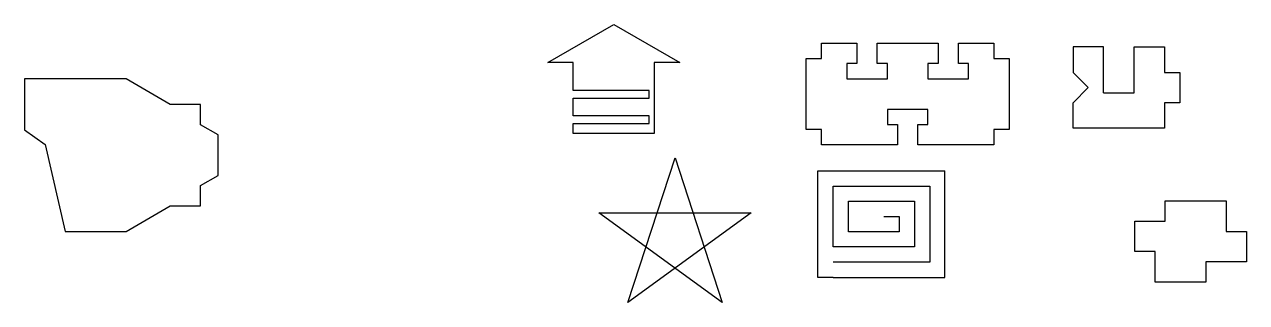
# Model space of a CAD drawing. Header units: millimetres. Extents: x 2561 to 3765, y 1260 to 1534.
import ezdxf

# ---------------------------------------------------------------- set-up
doc = ezdxf.new("R2010")
doc.units = ezdxf.units.MM

msp = doc.modelspace()

# ---------------------------------------------------------------- linework, layer by layer
for p, q in [((3076.6, 1496.7), (3141.6, 1534.2)), ((3141.6, 1534.2), (3206.5, 1496.7)), ((3346, 1515.6), (3381, 1515.6)), ((3346, 1500.6), (3346, 1515.6)), ((3381, 1515.6), (3381, 1495.6)), ((3401, 1495.6), (3401, 1515.6)), ((3401, 1515.6), (3461, 1515.6)), ((3461, 1515.6), (3461, 1495.6)), ((3481, 1495.6), (3481, 1515.6)), ((3481, 1515.6), (3516, 1515.6)), ((3516, 1515.6), (3516, 1500.6)), ((3623.9, 1512), (3593.9, 1512)), ((3593.9, 1512), (3593.9, 1487)), ((3623.9, 1467), (3623.9, 1512)), ((3653.9, 1467), (3653.9, 1512)), ((3653.9, 1512), (3683.9, 1512)), ((3683.9, 1512), (3683.9, 1487)), ((3101.5, 1496.7), (3076.6, 1496.7)), ((3101.5, 1469.2), (3101.5, 1496.7)), ((3206.5, 1496.7), (3181.5, 1496.7)), ((3181.5, 1496.7), (3181.5, 1469.2)), ((3331, 1430.6), (3331, 1500.6)), ((3331, 1500.6), (3346, 1500.6)), ((3381, 1495.6), (3371, 1495.6)), ((3371, 1495.6), (3371, 1480.6)), ((3411, 1495.6), (3401, 1495.6)), ((3411, 1480.6), (3411, 1495.6)), ((3461, 1495.6), (3451, 1495.6)), ((3451, 1495.6), (3451, 1480.6)), ((3491, 1495.6), (3481, 1495.6)), ((3491, 1480.6), (3491, 1495.6)), ((3516, 1500.6), (3531, 1500.6)), ((3531, 1500.6), (3531, 1430.6)), ((2661.3, 1480.5), (2561.3, 1480.5)), ((2561.3, 1480.5), (2561.3, 1430.5)), ((2704.6, 1455.5), (2661.3, 1480.5)), ((3371, 1480.6), (3411, 1480.6)), ((3451, 1480.6), (3491, 1480.6)), ((3593.9, 1487), (3608.9, 1472)), ((3683.9, 1487), (3698.9, 1487)), ((3698.9, 1487), (3698.9, 1457)), ((3176.5, 1469.2), (3101.5, 1469.2)), ((3176.5, 1461.7), (3176.5, 1469.2)), ((3181.5, 1469.2), (3181.5, 1461.7)), ((3608.9, 1472), (3593.9, 1457)), ((3101.5, 1444.2), (3101.5, 1461.7)), ((3101.5, 1461.7), (3176.5, 1461.7)), ((3181.5, 1461.7), (3181.5, 1444.2)), ((3593.9, 1432), (3593.9, 1457)), ((3623.9, 1467), (3653.9, 1467)), ((3698.9, 1457), (3683.9, 1457)), ((3683.9, 1457), (3683.9, 1432)), ((2734.6, 1455.5), (2704.6, 1455.5)), ((2734.6, 1435.5), (2734.6, 1455.5)), ((3176.5, 1444.2), (3101.5, 1444.2)), ((3176.5, 1436.7), (3176.5, 1444.2)), ((3181.5, 1444.2), (3181.5, 1436.7)), ((3451, 1450.6), (3411, 1450.6)), ((3411, 1450.6), (3411, 1435.6)), ((3451, 1435.6), (3451, 1450.6)), ((2751.9, 1425.5), (2734.6, 1435.5)), ((3101.5, 1426.7), (3101.5, 1436.7)), ((3101.5, 1436.7), (3176.5, 1436.7)), ((3181.5, 1436.7), (3181.5, 1426.7)), ((3411, 1435.6), (3421, 1435.6)), ((3421, 1435.6), (3421, 1415.6)), ((3441, 1415.6), (3441, 1435.6)), ((3441, 1435.6), (3451, 1435.6)), ((2561.3, 1430.5), (2581.7, 1416.1)), ((2751.9, 1385.5), (2751.9, 1425.5)), ((3181.5, 1426.7), (3101.5, 1426.7)), ((3346, 1430.6), (3331, 1430.6)), ((3346, 1415.6), (3346, 1430.6)), ((3531, 1430.6), (3516, 1430.6)), ((3516, 1430.6), (3516, 1415.6)), ((3683.9, 1432), (3593.9, 1432)), ((2581.7, 1416.1), (2601.3, 1330.5)), ((3421, 1415.6), (3346, 1415.6)), ((3516, 1415.6), (3441, 1415.6)), ((3155.6, 1260.4), (3202, 1403)), ((3202, 1403), (3248.3, 1260.4)), ((2734.6, 1375.5), (2751.9, 1385.5)), ((3342.7, 1285.1), (3342.7, 1390.1)), ((3342.7, 1390.1), (3467.7, 1390.1)), ((3467.7, 1285.1), (3467.7, 1390.1)), ((2734.6, 1355.5), (2734.6, 1375.5)), ((3357.7, 1360.1), (3357.7, 1375.1)), ((3357.7, 1375.1), (3372.7, 1375.1)), ((3372.7, 1375.1), (3422.7, 1375.1)), ((3422.7, 1375.1), (3437.7, 1375.1)), ((3437.7, 1375.1), (3452.7, 1375.1)), ((3452.7, 1375.1), (3452.7, 1360.1)), ((3357.7, 1345.1), (3357.7, 1360.1)), ((3372.7, 1330.1), (3372.7, 1360.1)), ((3372.7, 1360.1), (3437.7, 1360.1)), ((3437.7, 1360.1), (3437.7, 1315.1)), ((3452.7, 1360.1), (3452.7, 1345.1)), ((3684.7, 1340.5), (3684.7, 1360.5)), ((3684.7, 1360.5), (3744.7, 1360.5)), ((3744.7, 1360.5), (3744.7, 1330.5)), ((2661.3, 1330.5), (2704.6, 1355.5)), ((2704.6, 1355.5), (2734.6, 1355.5)), ((3127, 1348.6), (3277, 1348.6)), ((3248.3, 1260.4), (3127, 1348.6)), ((3277, 1348.6), (3155.6, 1260.4)), ((3357.7, 1330.1), (3357.7, 1345.1)), ((3407.7, 1345.1), (3422.7, 1345.1)), ((3422.7, 1345.1), (3422.7, 1330.1)), ((3452.7, 1345.1), (3452.7, 1330.1)), ((3654.7, 1310.5), (3654.7, 1340.5)), ((3654.7, 1340.5), (3684.7, 1340.5)), ((2601.3, 1330.5), (2661.3, 1330.5)), ((3357.7, 1315.1), (3357.7, 1330.1)), ((3422.7, 1330.1), (3372.7, 1330.1)), ((3452.7, 1330.1), (3452.7, 1315.1)), ((3744.7, 1330.5), (3764.7, 1330.5)), ((3764.7, 1330.5), (3764.7, 1300.5)), ((3437.7, 1315.1), (3357.7, 1315.1)), ((3452.7, 1315.1), (3452.7, 1300.1)), ((3452.7, 1300.1), (3357.7, 1300.1)), ((3674.7, 1310.5), (3654.7, 1310.5)), ((3674.7, 1280.5), (3674.7, 1310.5)), ((3764.7, 1300.5), (3724.7, 1300.5)), ((3724.7, 1300.5), (3724.7, 1280.5)), ((3357.7, 1285.1), (3342.7, 1285.1)), ((3357.7, 1285.1), (3467.7, 1285.1)), ((3724.7, 1280.5), (3674.7, 1280.5))]:
    msp.add_line(p, q)

doc.saveas('drawing.dxf')
